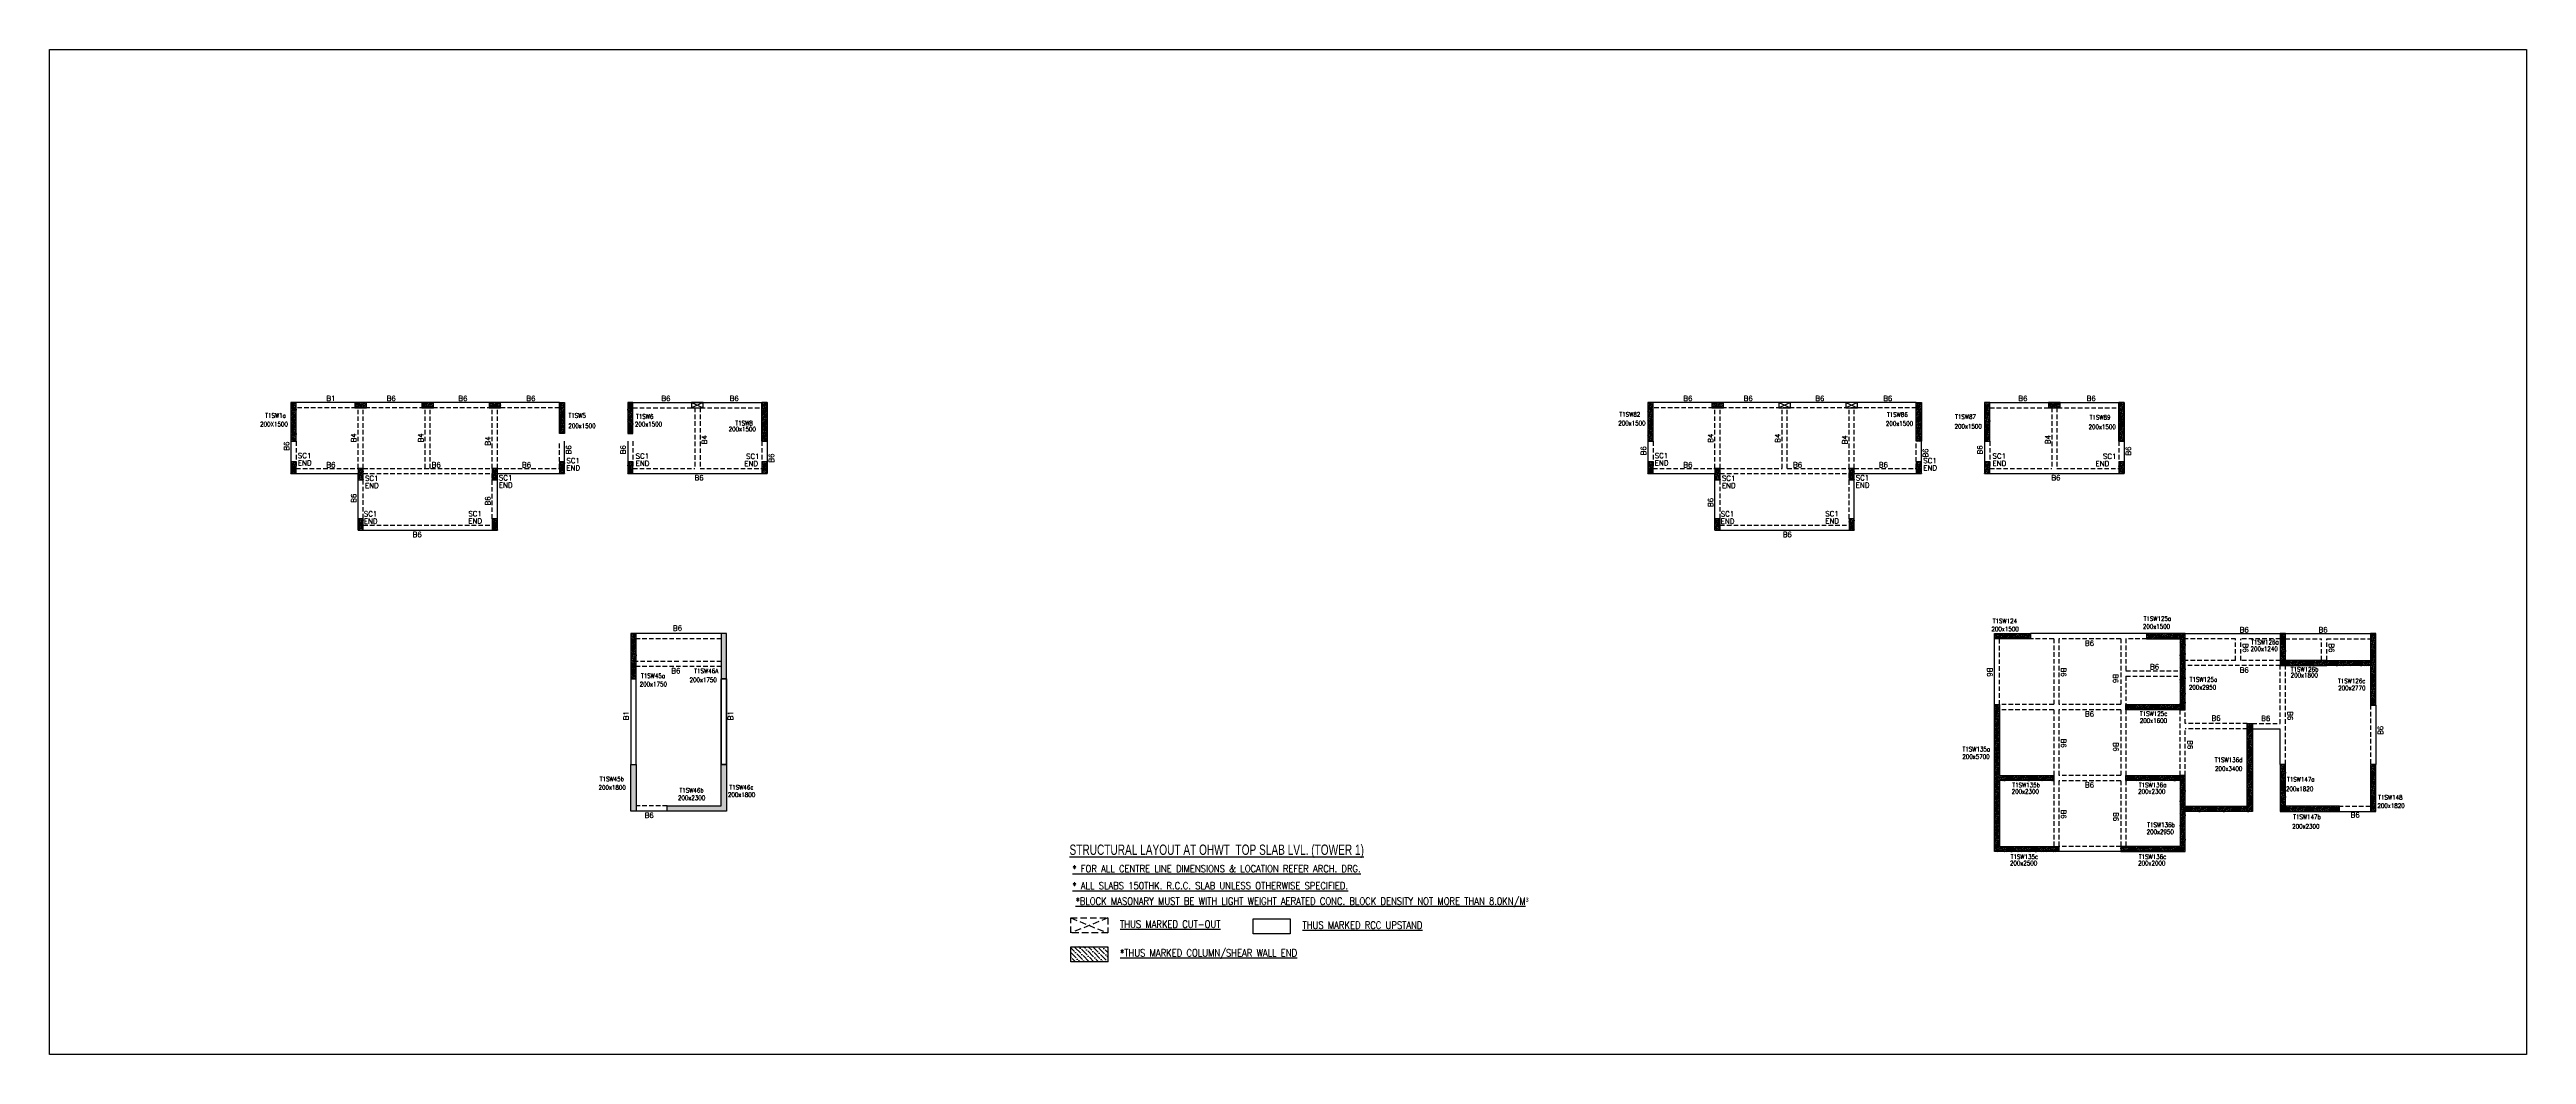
# Model space of a CAD drawing. Header units: millimetres. Extents: x 1078357 to 2594950, y -5122486 to -4636555.
# Drawn here: x 2498978 to 2594950, y -4675934 to -4636994 of the extents above; entities that cross this region are included whole.
import ezdxf

# ---------------------------------------------------------------- set-up
doc = ezdxf.new("R2010")
doc.units = ezdxf.units.MM
doc.header["$PDMODE"] = 35
for name, pattern in [('CENTER', [2, 1.25, -0.25, 0.25, -0.25]), ('CONTINOUS', [0]), ('HIDDEN', [0.375, 0.25, -0.125])]:
    doc.linetypes.add(name, pattern=pattern)
doc.layers.get('0').update_dxf_attribs({"lineweight": 0})
for name, color, linetype, lineweight in [('Boundary', 40, 'Continuous', 30), ('COL. NO.', 30, 'Continuous', 25), ('COL. SIZE', 7, 'Continuous', 25), ('Origin', 40, 'Continuous', 30)]:
    doc.layers.add(name, color=color, linetype=linetype, lineweight=lineweight)
for name, color, linetype in [('NON STR. RCC WALL', 6, 'Continuous'), ('S TEXT', 7, 'Continuous'), ('S-BEAM', 3, 'HIDDEN'), ('S-BEAM NO.', 6, 'Continuous'), ('S-COLUM_STOP', 12, 'Continuous'), ('S-COLUMN', 1, 'Continuous'), ('S-CUTOUT', 8, 'HIDDEN'), ('S-LEGEND', 7, 'Continuous'), ('S.STUB COL', 6, 'Continuous')]:
    doc.layers.add(name, color=color, linetype=linetype)
doc.styles.add('ROMANS', font='romans.shx', dxfattribs={"width": 0.85})
doc.styles.add('SANSSERIF', font='sas_____.pfb')
pattern_1 = [(45, (3444725.58, -9359796.776), (25.25697034, 92.60889125), [119.0625, -23.8125, 0, -23.8125])]
pattern_2 = [(45, (3444725.58, -9359796.776), (25.25697034, 92.60889125), [119.0625, -23.8125, 0, -23.8125])]
pattern_3 = [(45, (3463934.174, -9366698.59), (25.25697034, 92.60889125), [119.0625, -23.8125, 0, -23.8125])]

msp = doc.modelspace()

# ---------------------------------------------------------------- hatches: boundary and pattern name
at = {"linetype": 'CONTINOUS', "ltscale": 700}
h = msp.add_hatch(dxfattribs=at)
h.set_pattern_fill('ANSI36', color=8, scale=15)
h.set_pattern_definition(pattern_2)
h.paths.add_polyline_path([(2510806.8, -4650673.8), (2510806.8, -4650873.8), (2511256.8, -4650873.8), (2511256.8, -4650673.8)])
h = msp.add_hatch(dxfattribs=at)
h.set_pattern_fill('ANSI36', color=8, scale=15)
h.set_pattern_definition(pattern_2)
h.paths.add_polyline_path([(2513406.8, -4650673.7), (2513406.8, -4650873.7), (2513856.8, -4650873.7), (2513856.8, -4650673.7)])
h = msp.add_hatch(dxfattribs=at)
h.set_pattern_fill('ANSI36', color=8, scale=15)
h.set_pattern_definition(pattern_2)
h.paths.add_polyline_path([(2516006.8, -4650673.8), (2516006.8, -4650873.8), (2516456.8, -4650873.8), (2516456.8, -4650673.8)])
h = msp.add_hatch(dxfattribs=at)
h.set_pattern_fill('ANSI36', color=8, scale=15)
h.set_pattern_definition(pattern_2)
h.paths.add_polyline_path([(2563381.8, -4650673.8), (2563381.8, -4650873.8), (2563831.8, -4650873.8), (2563831.8, -4650673.8)])
h = msp.add_hatch(dxfattribs=at)
h.set_pattern_fill('ANSI36', color=8, scale=15)
h.set_pattern_definition(pattern_2)
h.paths.add_polyline_path([(2576431.8, -4650673.8), (2576431.8, -4650873.8), (2576881.8, -4650873.8), (2576881.8, -4650673.8)])
h = msp.add_hatch(dxfattribs=at)
h.set_pattern_fill('ANSI36', color=8, scale=15)
h.set_pattern_definition(pattern_2)
h.paths.add_polyline_path([(2508331.8, -4653423.8), (2508531.8, -4653423.8), (2508531.8, -4652973.8), (2508331.8, -4652973.8)])
h = msp.add_hatch(dxfattribs=at)
h.set_pattern_fill('ANSI36', color=8, scale=15)
h.set_pattern_definition(pattern_2)
h.paths.add_polyline_path([(2510931.8, -4653673.8), (2511131.8, -4653673.8), (2511131.8, -4653223.8), (2510931.8, -4653223.8)])
h = msp.add_hatch(dxfattribs=at)
h.set_pattern_fill('ANSI36', color=8, scale=15)
h.set_pattern_definition(pattern_2)
h.paths.add_polyline_path([(2516131.8, -4653673.8), (2516331.8, -4653673.8), (2516331.8, -4653223.8), (2516131.8, -4653223.8)])
h = msp.add_hatch(dxfattribs=at)
h.set_pattern_fill('ANSI36', color=8, scale=15)
h.set_pattern_definition(pattern_2)
h.paths.add_polyline_path([(2518731.8, -4653423.8), (2518931.8, -4653423.8), (2518931.8, -4652973.8), (2518731.8, -4652973.8)])
h = msp.add_hatch(dxfattribs=at)
h.set_pattern_fill('ANSI36', color=8, scale=15)
h.set_pattern_definition(pattern_2)
h.paths.add_polyline_path([(2521381.8, -4653423.8), (2521581.8, -4653423.8), (2521581.8, -4652973.8), (2521381.8, -4652973.8)])
h = msp.add_hatch(dxfattribs=at)
h.set_pattern_fill('ANSI36', color=8, scale=15)
h.set_pattern_definition(pattern_2)
h.paths.add_polyline_path([(2526581.8, -4653423.8), (2526781.8, -4653423.8), (2526781.8, -4652973.8), (2526581.8, -4652973.8)])
h = msp.add_hatch(dxfattribs=at)
h.set_pattern_fill('ANSI36', color=8, scale=15)
h.set_pattern_definition(pattern_2)
h.paths.add_polyline_path([(2560906.8, -4653423.8), (2561106.8, -4653423.8), (2561106.8, -4652973.8), (2560906.8, -4652973.8)])
h = msp.add_hatch(dxfattribs=at)
h.set_pattern_fill('ANSI36', color=8, scale=15)
h.set_pattern_definition(pattern_2)
h.paths.add_polyline_path([(2563506.8, -4653673.8), (2563706.8, -4653673.8), (2563706.8, -4653223.8), (2563506.8, -4653223.8)])
h = msp.add_hatch(dxfattribs=at)
h.set_pattern_fill('ANSI36', color=8, scale=15)
h.set_pattern_definition(pattern_2)
h.paths.add_polyline_path([(2568706.8, -4653673.8), (2568906.8, -4653673.8), (2568906.8, -4653223.8), (2568706.8, -4653223.8)])
h = msp.add_hatch(dxfattribs=at)
h.set_pattern_fill('ANSI36', color=8, scale=15)
h.set_pattern_definition(pattern_2)
h.paths.add_polyline_path([(2571306.8, -4653423.8), (2571506.8, -4653423.8), (2571506.8, -4652973.8), (2571306.8, -4652973.8)])
h = msp.add_hatch(dxfattribs=at)
h.set_pattern_fill('ANSI36', color=8, scale=15)
h.set_pattern_definition(pattern_2)
h.paths.add_polyline_path([(2573956.8, -4653415.6), (2574156.8, -4653415.6), (2574156.8, -4652965.6), (2573956.8, -4652965.6)])
h = msp.add_hatch(dxfattribs=at)
h.set_pattern_fill('ANSI36', color=8, scale=15)
h.set_pattern_definition(pattern_2)
h.paths.add_polyline_path([(2579156.8, -4653415.6), (2579356.8, -4653415.6), (2579356.8, -4652965.6), (2579156.8, -4652965.6)])
h = msp.add_hatch(dxfattribs=at)
h.set_pattern_fill('ANSI36', color=8, scale=15)
h.set_pattern_definition(pattern_2)
h.paths.add_polyline_path([(2510931.8, -4655623.7), (2511131.8, -4655623.7), (2511131.8, -4655173.7), (2510931.8, -4655173.7)])
h = msp.add_hatch(dxfattribs=at)
h.set_pattern_fill('ANSI36', color=8, scale=15)
h.set_pattern_definition(pattern_2)
h.paths.add_polyline_path([(2516131.8, -4655623.7), (2516331.8, -4655623.7), (2516331.8, -4655173.7), (2516131.8, -4655173.7)])
h = msp.add_hatch(dxfattribs=at)
h.set_pattern_fill('ANSI36', color=8, scale=15)
h.set_pattern_definition(pattern_2)
h.paths.add_polyline_path([(2563506.8, -4655623.8), (2563706.8, -4655623.8), (2563706.8, -4655173.8), (2563506.8, -4655173.8)])
h = msp.add_hatch(dxfattribs=at)
h.set_pattern_fill('ANSI36', color=8, scale=15)
h.set_pattern_definition(pattern_2)
h.paths.add_polyline_path([(2568706.8, -4655623.8), (2568906.8, -4655623.8), (2568906.8, -4655173.8), (2568706.8, -4655173.8)])
at = {"layer": 'S-COLUM_STOP', "lineweight": 25}
h = msp.add_hatch(dxfattribs=at)
h.set_pattern_fill('ANSI36', color=256, scale=15)
h.set_pattern_definition([(45, (3463934.174, -9366698.59), (25.25697034, 92.60889125), [119.0625, -23.8125, 0, -23.8125])])
h.paths.add_polyline_path([(2508531.8, -4650673.8), (2508331.8, -4650673.8), (2508331.8, -4652173.8), (2508531.8, -4652173.8)])
h = msp.add_hatch(dxfattribs=at)
h.set_pattern_fill('ANSI36', color=256, scale=15)
h.set_pattern_definition(pattern_3)
h.paths.add_polyline_path([(2518731.8, -4651873.8), (2518931.8, -4651873.8), (2518931.8, -4650673.8), (2518731.8, -4650673.8)])
h = msp.add_hatch(dxfattribs=at)
h.set_pattern_fill('ANSI36', color=256, scale=15)
h.set_pattern_definition(pattern_3)
h.paths.add_polyline_path([(2521381.8, -4651873.8), (2521381.8, -4650673.8), (2521581.8, -4650673.8), (2521581.8, -4651873.8)])
h = msp.add_hatch(dxfattribs=at)
h.set_pattern_fill('ANSI36', color=256, scale=15)
h.set_pattern_definition(pattern_3)
h.paths.add_polyline_path([(2526581.8, -4650673.8), (2526781.8, -4650673.8), (2526781.8, -4652173.8), (2526581.8, -4652173.8)])
h = msp.add_hatch(dxfattribs=at)
h.set_pattern_fill('ANSI36', color=256, scale=15)
h.set_pattern_definition(pattern_3)
h.paths.add_polyline_path([(2561106.8, -4650673.8), (2560906.8, -4650673.8), (2560906.8, -4652173.8), (2561106.8, -4652173.8)])
h = msp.add_hatch(dxfattribs=at)
h.set_pattern_fill('ANSI36', color=256, scale=15)
h.set_pattern_definition(pattern_3)
h.paths.add_polyline_path([(2571306.8, -4650673.8), (2571506.8, -4650673.8), (2571506.8, -4652173.8), (2571306.8, -4652173.8)])
h = msp.add_hatch(dxfattribs=at)
h.set_pattern_fill('ANSI36', color=256, scale=15)
h.set_pattern_definition(pattern_3)
h.paths.add_polyline_path([(2574156.8, -4650673.8), (2573956.8, -4650673.8), (2573956.8, -4652173.8), (2574156.8, -4652173.8)])
h = msp.add_hatch(dxfattribs=at)
h.set_pattern_fill('ANSI36', color=256, scale=15)
h.set_pattern_definition(pattern_3)
h.paths.add_polyline_path([(2579356.8, -4650673.9), (2579156.8, -4650673.9), (2579156.8, -4652173.8), (2579356.8, -4652173.8)])
h = msp.add_hatch(dxfattribs=at)
h.set_pattern_fill('ANSI36', color=256, scale=15)
h.set_pattern_definition(pattern_3)
edge = h.paths.add_edge_path()
edge.add_line((2521706.8, -4664703.8), (2521706.7, -4666503.8))
edge.add_line((2521706.7, -4666503.8), (2521506.7, -4666503.8))
edge.add_line((2521506.7, -4666503.8), (2521506.8, -4664703.8))
edge.add_line((2521506.8, -4664703.8), (2521706.8, -4664703.8))
edge.add_line((2525206.8, -4664703.8), (2525206.7, -4666503.9))
edge.add_line((2525206.7, -4666503.9), (2522906.7, -4666503.8))
edge.add_line((2522906.7, -4666503.8), (2522906.7, -4666303.8))
edge.add_line((2522906.7, -4666303.8), (2525006.7, -4666303.9))
edge.add_line((2525006.7, -4666303.9), (2525006.8, -4664703.8))
edge.add_line((2525006.8, -4664703.8), (2525206.8, -4664703.8))
edge.add_line((2525006.8, -4659623.9), (2525006.8, -4661373.8))
edge.add_line((2525006.8, -4661373.8), (2525206.8, -4661373.8))
edge.add_line((2525206.8, -4661373.8), (2525206.8, -4659623.9))
edge.add_line((2525206.8, -4659623.9), (2525006.8, -4659623.9))
h = msp.add_hatch(dxfattribs=at)
h.set_pattern_fill('ANSI36', color=256, scale=15)
h.set_pattern_definition(pattern_3)
h.paths.add_polyline_path([(2521706.8, -4661373.8), (2521706.8, -4659623.8), (2521506.8, -4659623.8), (2521506.8, -4661373.8)])
at = {"layer": 'S-COLUM_STOP', "linetype": 'CENTER', "ltscale": 700}
h = msp.add_hatch(dxfattribs=at)
h.set_pattern_fill('ANSI36', color=256, scale=15)
h.set_pattern_definition(pattern_2)
h.paths.add_polyline_path([(2575731.8, -4659623.9), (2575731.8, -4659823.9), (2574331.8, -4659823.9), (2574331.8, -4659623.9)])
h = msp.add_hatch(dxfattribs=at)
h.set_pattern_fill('ANSI36', color=256, scale=15)
h.set_pattern_definition(pattern_1)
h.paths.add_polyline_path([(2580231.8, -4659823.9), (2581531.8, -4659823.9), (2581531.8, -4662573.9), (2581731.8, -4662573.9), (2581731.8, -4659623.9), (2580231.8, -4659623.9)])
h = msp.add_hatch(dxfattribs=at)
h.set_pattern_fill('ANSI36', color=256, scale=15)
h.set_pattern_definition(pattern_2)
h.paths.add_polyline_path([(2585611.7, -4659623.9), (2585411.7, -4659623.9), (2585411.7, -4660663.9), (2585611.7, -4660663.9)])
h = msp.add_hatch(dxfattribs=at)
h.set_pattern_fill('ANSI36', color=256, scale=15)
h.set_pattern_definition(pattern_2)
h.paths.add_polyline_path([(2589111.8, -4659623.9), (2588911.8, -4659623.9), (2588911.8, -4662393.9), (2589111.8, -4662393.9)])
h = msp.add_hatch(dxfattribs=at)
h.set_pattern_fill('ANSI36', color=256, scale=15)
h.set_pattern_definition(pattern_1)
h.paths.add_polyline_path([(2585411.7, -4660863.9), (2587211.7, -4660863.9), (2587211.7, -4660663.9), (2585411.7, -4660663.9)])
h = msp.add_hatch(dxfattribs=at)
h.set_pattern_fill('ANSI36', color=256, scale=15)
h.set_pattern_definition(pattern_1)
h.paths.add_polyline_path([(2588911.7, -4660663.9), (2588911.7, -4660863.9), (2587211.7, -4660863.9), (2587211.7, -4660663.9)])
h = msp.add_hatch(dxfattribs=at)
h.set_pattern_fill('ANSI36', color=256, scale=15)
h.set_pattern_definition(pattern_2)
h.paths.add_polyline_path([(2576631.8, -4665123.9), (2576631.8, -4665323.9), (2574531.8, -4665323.9), (2574531.8, -4667873.9), (2576831.8, -4667873.9), (2576831.8, -4668073.9), (2574331.8, -4668073.9), (2574331.8, -4662373.9), (2574531.8, -4662373.9), (2574531.8, -4665123.9)])
h = msp.add_hatch(dxfattribs=at)
h.set_pattern_fill('ANSI36', color=256, scale=15)
h.set_pattern_definition(pattern_1)
h.paths.add_polyline_path([(2580131.8, -4662373.9), (2580131.8, -4662573.9), (2579431.7, -4662573.9), (2579431.7, -4662373.9)])
h = msp.add_hatch(dxfattribs=at)
h.set_pattern_fill('ANSI36', color=256, scale=15)
h.set_pattern_definition(pattern_1)
h.paths.add_polyline_path([(2581531.8, -4662373.9), (2581531.8, -4662573.9), (2580131.8, -4662573.9), (2580131.8, -4662373.9)])
h = msp.add_hatch(dxfattribs=at)
h.set_pattern_fill('ANSI36', color=256, scale=15)
h.set_pattern_definition(pattern_1)
h.paths.add_polyline_path([(2584131.8, -4663113.9), (2584131.8, -4666513.9), (2584331.8, -4666513.9), (2584331.8, -4663113.9)])
h = msp.add_hatch(dxfattribs=at)
h.set_pattern_fill('ANSI36', color=256, scale=15)
h.set_pattern_definition(pattern_1)
h.paths.add_polyline_path([(2579231.8, -4668073.9), (2581731.8, -4668073.9), (2581731.8, -4665123.9), (2581531.7, -4665123.8), (2581531.7, -4665323.8), (2581531.7, -4667873.9), (2579231.8, -4667873.9), (2579231.8, -4668073.9)], is_closed=False)
h = msp.add_hatch(dxfattribs=at)
h.set_pattern_fill('ANSI36', color=256, scale=15)
h.set_pattern_definition(pattern_1)
h.paths.add_polyline_path([(2579431.7, -4665123.8), (2581531.7, -4665123.8), (2581531.7, -4665323.8), (2579431.7, -4665323.8)])
h = msp.add_hatch(dxfattribs=at)
h.set_pattern_fill('ANSI36', color=256, scale=15)
h.set_pattern_definition(pattern_2)
h.paths.add_polyline_path([(2585411.7, -4666513.9), (2587711.7, -4666513.9), (2587711.7, -4666313.9), (2585611.7, -4666313.9), (2585611.8, -4664693.9), (2585411.8, -4664693.9)])
h = msp.add_hatch(dxfattribs=at)
h.set_pattern_fill('ANSI36', color=256, scale=15)
h.set_pattern_definition(pattern_2)
h.paths.add_polyline_path([(2589111.8, -4664693.9), (2588911.8, -4664693.9), (2588911.8, -4666513.9), (2589111.8, -4666513.9)])
h = msp.add_hatch(dxfattribs=at)
h.set_pattern_fill('ANSI36', color=256, scale=15)
h.set_pattern_definition(pattern_1)
h.paths.add_polyline_path([(2584131.8, -4666313.9), (2584131.8, -4666513.9), (2581731.8, -4666513.9), (2581731.8, -4666313.9)])
at = {"layer": 'S.STUB COL'}
h = msp.add_hatch(dxfattribs=at)
h.set_pattern_fill('ANSI36', color=8, scale=40, angle=90)
h.set_pattern_definition([(135, (1393861.73, 83124.6), (-246.9570433, 67.351921), [317.5, -63.5, 0, -63.5])])
h.paths.add_polyline_path([(2538545.8, -4671758.7), (2539981.3, -4671758.7), (2539981.3, -4672340.1), (2538545.8, -4672340.1)])

# ---------------------------------------------------------------- linework, layer by layer
at = {"layer": 'Boundary', "ltscale": 700, "elevation": 0}
msp.add_lwpolyline([(2498978, -4636994.1), (2594949.6, -4636994.1), (2594949.6, -4675933.7), (2498978, -4675933.7)], close=True, dxfattribs=at)
at = {"layer": 'NON STR. RCC WALL', "elevation": 0}
for points in [[(2588911.7, -4660663.9), (2588911.7, -4660863.9), (2587211.7, -4660863.9), (2587211.7, -4660663.9)], [(2521706.5, -4664703.8), (2521706.8, -4661373.8), (2521507.3, -4661373.8), (2521507, -4664703.8)], [(2525206.5, -4664703.8), (2525206.8, -4661373.8), (2525007.3, -4661373.8), (2525007, -4664703.8)], [(2580131.8, -4662373.9), (2580131.8, -4662573.9), (2579431.7, -4662573.9), (2579431.7, -4662373.9)], [(2584131.8, -4666313.9), (2584131.8, -4666513.9), (2581731.8, -4666513.9), (2581731.8, -4666313.9)]]:
    msp.add_lwpolyline(points, close=True, dxfattribs=at)
at = {"layer": 'Origin', "ltscale": 700}
msp.add_point((2581531.7, -4667873.9, 0), dxfattribs=at)
at = {"layer": 'S-BEAM', "linetype": 'CONTINOUS', "ltscale": 700}
for p, q in [((2518731.8, -4650673.7, 0), (2508531.8, -4650673.7, 0)), ((2521581.8, -4650673.8, 0), (2526581.8, -4650673.8, 0)), ((2571306.8, -4650673.8, 0), (2561106.8, -4650673.8, 0)), ((2574156.8, -4650673.8, 0), (2579156.8, -4650673.8, 0)), ((2508331.8, -4652173.8, 0), (2508331.8, -4653423.8, 0)), ((2518931.8, -4653423.8, 0), (2518931.8, -4652173.8, 0)), ((2521381.8, -4652173.8, 0), (2521381.8, -4653423.8, 0)), ((2526781.8, -4652173.8, 0), (2526781.8, -4653423.8, 0)), ((2560906.8, -4652173.8, 0), (2560906.8, -4653423.9, 0)), ((2571506.8, -4653423.9, 0), (2571506.8, -4652173.8, 0)), ((2573956.8, -4652173.8, 0), (2573956.8, -4653423.8, 0)), ((2579356.8, -4652173.8, 0), (2579356.8, -4653423.8, 0)), ((2508331.8, -4653423.8, 0), (2510931.8, -4653423.8, 0)), ((2510931.8, -4655623.7, 0), (2510931.8, -4653423.8, 0)), ((2516331.8, -4655623.7, 0), (2516331.8, -4653423.8, 0)), ((2516331.8, -4653423.8, 0), (2518931.8, -4653423.8, 0)), ((2521381.8, -4653423.8, 0), (2526781.8, -4653423.8, 0)), ((2560906.8, -4653423.9, 0), (2563506.8, -4653423.9, 0)), ((2563506.8, -4655623.8, 0), (2563506.8, -4653423.9, 0)), ((2568906.8, -4655623.8, 0), (2568906.8, -4653423.9, 0)), ((2568906.8, -4653423.9, 0), (2571506.8, -4653423.9, 0)), ((2573956.8, -4653423.8, 0), (2579356.8, -4653423.8, 0)), ((2510931.8, -4655623.7, 0), (2516331.8, -4655623.7, 0)), ((2563506.8, -4655623.8, 0), (2568906.8, -4655623.8, 0)), ((2574331.8, -4662374.6, 0), (2574331.8, -4659824.6, 0)), ((2580231.8, -4659624.6, 0), (2575731.8, -4659624.6, 0)), ((2581731.8, -4659624.6, 0), (2588911.8, -4659624.6, 0)), ((2584331.8, -4663314.6, 0), (2585411.8, -4663314.6, 0)), ((2585411.8, -4664694.6, 0), (2585411.8, -4663314.6, 0)), ((2522906.8, -4666503.8, 0), (2521706.8, -4666503.8, 0)), ((2587671.8, -4666514.6, 0), (2588911.8, -4666514.6, 0)), ((2579231.8, -4668074.6, 0), (2576831.8, -4668074.6, 0))]:
    msp.add_line(p, q, dxfattribs=at)
at = {"layer": 'S-BEAM', "linetype": 'HIDDEN', "ltscale": 700}
for p, q in [((2518731.8, -4650873.7, 0), (2508531.8, -4650873.7, 0)), ((2510931.8, -4653223.8, 0), (2510931.8, -4650873.8, 0)), ((2511131.8, -4653223.8, 0), (2511131.8, -4650873.8, 0)), ((2513531.8, -4653223.8, 0), (2513531.8, -4650873.7, 0)), ((2513731.8, -4653223.8, 0), (2513731.8, -4650873.7, 0)), ((2516131.8, -4653223.8, 0), (2516131.8, -4650873.8, 0)), ((2516331.8, -4653223.8, 0), (2516331.8, -4650873.8, 0)), ((2521581.8, -4650873.8, 0), (2526581.8, -4650873.8, 0)), ((2523981.8, -4650873.8, 0), (2523981.8, -4653223.8, 0)), ((2524181.8, -4650873.8, 0), (2524181.8, -4653223.8, 0)), ((2571306.8, -4650873.8, 0), (2561106.8, -4650873.8, 0)), ((2563506.8, -4653223.9, 0), (2563506.8, -4650873.8, 0)), ((2563706.8, -4653223.9, 0), (2563706.8, -4650873.8, 0)), ((2566106.8, -4653223.9, 0), (2566106.8, -4650873.8, 0)), ((2566306.8, -4653223.9, 0), (2566306.8, -4650873.8, 0)), ((2568706.8, -4653223.9, 0), (2568706.8, -4650873.8, 0)), ((2568906.8, -4653223.9, 0), (2568906.8, -4650873.8, 0)), ((2574156.8, -4650873.8, 0), (2579156.8, -4650873.8, 0)), ((2576556.8, -4650873.8, 0), (2576556.8, -4653223.8, 0)), ((2576756.8, -4650873.8, 0), (2576756.8, -4653223.8, 0)), ((2508531.8, -4652173.8, 0), (2508531.8, -4653223.8, 0)), ((2518731.8, -4653223.8, 0), (2518731.8, -4652173.8, 0)), ((2521581.8, -4652173.8, 0), (2521581.8, -4653223.8, 0)), ((2526581.8, -4652173.8, 0), (2526581.8, -4653223.8, 0)), ((2561106.8, -4652173.8, 0), (2561106.8, -4653223.9, 0)), ((2571306.8, -4653223.9, 0), (2571306.8, -4652173.8, 0)), ((2574156.8, -4652173.8, 0), (2574156.8, -4653223.8, 0)), ((2579156.8, -4652173.8, 0), (2579156.8, -4653223.8, 0)), ((2508531.8, -4653223.8, 0), (2510931.8, -4653223.8, 0)), ((2511131.8, -4653223.8, 0), (2516131.8, -4653223.8, 0)), ((2511131.8, -4655423.7, 0), (2511131.8, -4653423.8, 0)), ((2511131.8, -4653423.8, 0), (2516131.8, -4653423.8, 0)), ((2516131.8, -4655173.7, 0), (2516131.8, -4653423.8, 0)), ((2516331.8, -4653223.8, 0), (2518731.8, -4653223.8, 0)), ((2521581.8, -4653223.8, 0), (2523981.8, -4653223.8, 0)), ((2524181.8, -4653223.8, 0), (2526581.8, -4653223.8, 0)), ((2561106.8, -4653223.9, 0), (2563506.8, -4653223.9, 0)), ((2563706.8, -4653223.9, 0), (2566106.8, -4653223.9, 0)), ((2563706.8, -4655423.8, 0), (2563706.8, -4653423.9, 0)), ((2563706.8, -4653423.9, 0), (2568706.8, -4653423.9, 0)), ((2566306.8, -4653223.9, 0), (2568706.8, -4653223.9, 0)), ((2568706.8, -4655173.7, 0), (2568706.8, -4653423.9, 0)), ((2568906.8, -4653223.9, 0), (2571306.8, -4653223.9, 0)), ((2574156.8, -4653223.8, 0), (2576556.8, -4653223.8, 0)), ((2576756.8, -4653223.8, 0), (2579156.8, -4653223.8, 0)), ((2511131.8, -4655423.7, 0), (2516131.8, -4655423.7, 0)), ((2563706.8, -4655423.8, 0), (2568706.8, -4655423.8, 0)), ((2525006.8, -4659823.8, 0), (2521706.8, -4659823.8, 0)), ((2574531.8, -4662374.6, 0), (2574531.8, -4659824.6, 0)), ((2576631.8, -4659824.6, 0), (2575731.8, -4659824.6, 0)), ((2576631.8, -4659824.6, 0), (2576631.8, -4662374.6, 0)), ((2576831.8, -4659824.6, 0), (2576831.8, -4662374.6, 0)), ((2579231.8, -4659824.6, 0), (2576831.8, -4659824.6, 0)), ((2579231.8, -4659824.6, 0), (2579231.8, -4662374.6, 0)), ((2579431.8, -4659824.6, 0), (2579431.8, -4661074.6, 0)), ((2580231.8, -4659824.6, 0), (2579431.8, -4659824.6, 0)), ((2583681.8, -4659824.6, 0), (2581731.8, -4659824.6, 0)), ((2583681.8, -4660664.7, 0), (2583681.8, -4659824.6, 0)), ((2585411.8, -4659824.6, 0), (2583881.8, -4659824.6, 0)), ((2583881.8, -4660664.7, 0), (2583881.8, -4659824.6, 0)), ((2585611.8, -4659824.6, 0), (2587011.8, -4659824.6, 0)), ((2587011.8, -4660664.7, 0), (2587011.8, -4659824.6, 0)), ((2587211.8, -4660664.7, 0), (2587211.8, -4659824.6, 0)), ((2587211.8, -4659824.6, 0), (2588911.8, -4659824.6, 0)), ((2523356.8, -4660703.9, 0), (2521706.8, -4660703.9, 0)), ((2525006.8, -4660903.9, 0), (2521706.8, -4660903.9, 0)), ((2525006.8, -4660703.9, 0), (2523506.8, -4660703.9, 0)), ((2579431.8, -4661074.6, 0), (2581531.8, -4661074.6, 0)), ((2579431.8, -4661274.6, 0), (2579431.8, -4662374.6, 0)), ((2579431.8, -4661274.6, 0), (2581531.8, -4661274.6, 0)), ((2583681.8, -4660664.7, 0), (2581731.8, -4660664.7, 0)), ((2585411.8, -4660864.7, 0), (2581731.8, -4660864.7, 0)), ((2585411.8, -4660664.7, 0), (2583881.8, -4660664.7, 0)), ((2585411.8, -4663114.6, 0), (2585411.8, -4660864.7, 0)), ((2585611.8, -4664694.6, 0), (2585611.8, -4660864.7, 0)), ((2576631.8, -4662374.6, 0), (2574531.8, -4662374.6, 0)), ((2576631.8, -4662574.6, 0), (2574531.8, -4662574.6, 0)), ((2576631.8, -4662574.6, 0), (2576631.8, -4665124.6, 0)), ((2579231.8, -4662374.6, 0), (2576831.8, -4662374.6, 0)), ((2576831.8, -4662574.6, 0), (2576831.8, -4665124.6, 0)), ((2579231.8, -4662574.6, 0), (2576831.8, -4662574.6, 0)), ((2579231.8, -4662574.6, 0), (2579231.8, -4665124.6, 0)), ((2579431.8, -4662574.6, 0), (2579431.8, -4665124.6, 0)), ((2581531.8, -4665124.6, 0), (2581531.8, -4662574.6, 0)), ((2581731.8, -4663114.6, 0), (2581731.8, -4662574.6, 0)), ((2584131.8, -4663114.6, 0), (2581731.8, -4663114.6, 0)), ((2584331.8, -4663114.6, 0), (2585411.8, -4663114.6, 0)), ((2588911.8, -4662394.6, 0), (2588911.8, -4664694.6, 0)), ((2584131.8, -4663314.6, 0), (2581731.8, -4663314.6, 0)), ((2581731.8, -4665124.6, 0), (2581731.8, -4663314.6, 0)), ((2579231.8, -4665124.6, 0), (2576831.8, -4665124.6, 0)), ((2576631.8, -4665324.6, 0), (2576631.8, -4667874.6, 0)), ((2576831.8, -4665324.6, 0), (2576831.8, -4667914.6, 0)), ((2579231.8, -4665324.6, 0), (2576831.8, -4665324.6, 0)), ((2579231.8, -4665324.6, 0), (2579231.8, -4667914.6, 0)), ((2579431.8, -4665324.6, 0), (2579431.8, -4667874.6, 0)), ((2522906.8, -4666303.8, 0), (2521706.8, -4666303.8, 0)), ((2587671.8, -4666314.6, 0), (2588911.8, -4666314.6, 0)), ((2579231.8, -4667874.6, 0), (2576831.8, -4667874.6, 0))]:
    msp.add_line(p, q, dxfattribs=at)
at = {"layer": 'S-BEAM', "linetype": 'Continuous', "ltscale": 700}
for p, q in [((2525006.8, -4659623.8, 0), (2521706.8, -4659623.8, 0)), ((2589111.8, -4662394.6, 0), (2589111.8, -4664694.6, 0))]:
    msp.add_line(p, q, dxfattribs=at)
at = {"layer": 'S-BEAM', "linetype": 'Continuous', "ltscale": 700, "elevation": 0}
for points in [[(2521706.8, -4661373.8), (2521506.8, -4661373.8), (2521506.8, -4664703.8), (2521706.8, -4664703.8)], [(2525006.8, -4661373.8), (2525206.8, -4661373.8), (2525206.8, -4664703.8), (2525006.8, -4664703.8)]]:
    msp.add_lwpolyline(points, close=True, dxfattribs=at)
at = {"layer": 'S-COLUM_STOP', "lineweight": 25, "extrusion": (1.00316e-06, 1.91639e-11, 1)}
for points, elevation in [([(2508531.8, -4650673.8), (2508331.8, -4650673.8), (2508331.8, -4652173.8), (2508531.8, -4652173.8)], 2.5), ([(2521581.8, -4650673.8), (2521381.8, -4650673.8), (2521381.8, -4651873.8), (2521581.8, -4651873.8)], 2.5), ([(2526781.8, -4650673.8), (2526581.8, -4650673.8), (2526581.8, -4652173.8), (2526781.8, -4652173.8)], 2.5), ([(2561106.8, -4650673.8), (2560906.8, -4650673.8), (2560906.8, -4652173.8), (2561106.8, -4652173.8)], 2.6), ([(2574156.8, -4650673.8), (2573956.8, -4650673.8), (2573956.8, -4652173.8), (2574156.8, -4652173.8)], 2.6), ([(2579356.8, -4650673.9), (2579156.8, -4650673.9), (2579156.8, -4652173.8), (2579356.8, -4652173.8)], 2.6)]:
    msp.add_lwpolyline(points, close=True, dxfattribs=dict(at, elevation=elevation))
at = {"layer": 'S-COLUM_STOP', "lineweight": 25, "extrusion": (-1.00316e-06, 2.11765e-11, 1)}
for points, elevation in [([(2518731.8, -4650673.8), (2518931.8, -4650673.8), (2518931.8, -4651873.8), (2518731.8, -4651873.8)], -2.5), ([(2526581.8, -4650673.8), (2526781.8, -4650673.8), (2526781.8, -4652173.8), (2526581.8, -4652173.8)], -2.5), ([(2571306.8, -4650673.8), (2571506.8, -4650673.8), (2571506.8, -4652173.8), (2571306.8, -4652173.8)], -2.6), ([(2579156.8, -4650673.9), (2579356.8, -4650673.9), (2579356.8, -4652173.8), (2579156.8, -4652173.8)], -2.6)]:
    msp.add_lwpolyline(points, close=True, dxfattribs=dict(at, elevation=elevation))
at = {"layer": 'S-COLUM_STOP', "lineweight": 25, "elevation": 0}
for points in [[(2521706.8, -4661373.8), (2521706.8, -4659623.8), (2521506.8, -4659623.8), (2521506.8, -4661373.8)], [(2575731.8, -4659623.9), (2575731.8, -4659823.9), (2574331.8, -4659823.9), (2574331.8, -4659623.9)], [(2585611.7, -4659623.9), (2585411.7, -4659623.9), (2585411.7, -4660663.9), (2585611.7, -4660663.9)], [(2589111.8, -4659623.9), (2588911.8, -4659623.9), (2588911.7, -4662393.9), (2589111.7, -4662393.9)], [(2585411.7, -4660863.9), (2587211.7, -4660863.9), (2587211.7, -4660663.9), (2585411.7, -4660663.9)], [(2576631.8, -4665123.9), (2576631.8, -4665323.9), (2574531.8, -4665323.9), (2574531.8, -4667873.9), (2576831.8, -4667873.9), (2576831.8, -4668073.9), (2574331.8, -4668073.9), (2574331.8, -4662373.9), (2574531.8, -4662373.9), (2574531.8, -4665123.9)], [(2581531.8, -4662373.9), (2581531.8, -4662573.9), (2580131.8, -4662573.9), (2580131.8, -4662373.9)], [(2584131.8, -4663113.9), (2584331.8, -4663113.9), (2584331.8, -4666513.9), (2584131.8, -4666513.9)], [(2579431.7, -4665123.8), (2581531.7, -4665123.8), (2581531.7, -4665323.8), (2579431.7, -4665323.8)], [(2585411.7, -4666513.9), (2587711.7, -4666513.9), (2587711.7, -4666313.9), (2585611.7, -4666313.9), (2585611.8, -4664693.9), (2585411.8, -4664693.9)], [(2589111.8, -4664693.9), (2588911.8, -4664693.9), (2588911.8, -4666513.9), (2589111.8, -4666513.9)]]:
    msp.add_lwpolyline(points, close=True, dxfattribs=at)
for points in [[(2525006.8, -4659623.9), (2525006.8, -4661373.8), (2525206.8, -4661373.8), (2525206.8, -4659623.9), (2525006.8, -4659623.9)], [(2580231.8, -4659823.9), (2581531.8, -4659823.9), (2581531.8, -4662573.9), (2581731.8, -4662573.9), (2581731.8, -4659623.9), (2580231.8, -4659623.9), (2580231.8, -4659823.9)], [(2521706.8, -4664703.8), (2521706.7, -4666503.8), (2521506.7, -4666503.8), (2521506.8, -4664703.8), (2521706.8, -4664703.8)], [(2525206.8, -4664703.8), (2525206.7, -4666503.9), (2522906.7, -4666503.8), (2522906.7, -4666303.8), (2525006.7, -4666303.9), (2525006.8, -4664703.8), (2525206.8, -4664703.8)], [(2579231.8, -4668073.9), (2581731.8, -4668073.9), (2581731.8, -4665123.9), (2581531.7, -4665123.8), (2581531.7, -4667873.9), (2579231.8, -4667873.9), (2579231.8, -4668073.9)]]:
    msp.add_lwpolyline(points, dxfattribs=at)
at = {"layer": 'S-COLUMN', "color": 1, "lineweight": 25}
msp.add_line((2521506.8, -4661373.8, 0), (2521706.8, -4661373.8, 0), dxfattribs=at)
at = {"layer": 'S-CUTOUT', "ltscale": 1000}
for p, q in [((2538545.8, -4670645.3, 0.2), (2539981.3, -4671226.6, 0.2)), ((2539981.3, -4670645.3, 0.2), (2538545.8, -4671226.6, 0.2))]:
    msp.add_line(p, q, dxfattribs=at)
at = {"layer": 'S-CUTOUT', "ltscale": 1000, "elevation": 0.2}
msp.add_lwpolyline([(2538545.8, -4670645.3), (2539981.3, -4670645.3), (2539981.3, -4671226.6), (2538545.8, -4671226.6)], close=True, dxfattribs=at)
at = {"layer": 'S-LEGEND', "color": 1, "linetype": 'Continuous'}
for points, elevation in [([(2545616.7, -4670682), (2547052.2, -4670682), (2547052.2, -4671263.4), (2545616.7, -4671263.4)], 0), ([(2538545.8, -4671758.7), (2539981.3, -4671758.7), (2539981.3, -4672340.1), (2538545.8, -4672340.1)], 0.2)]:
    msp.add_lwpolyline(points, close=True, dxfattribs=dict(at, elevation=elevation))
at = {"layer": 'S.STUB COL', "linetype": 'CENTER', "ltscale": 700}
for p, q in [((2510806.8, -4650673.8, 0), (2511256.8, -4650873.8, 0)), ((2511256.8, -4650673.8, 0), (2510806.8, -4650873.8, 0)), ((2513406.8, -4650673.7, 0), (2513856.8, -4650873.7, 0)), ((2513856.8, -4650673.7, 0), (2513406.8, -4650873.7, 0)), ((2516006.8, -4650673.8, 0), (2516456.8, -4650873.8, 0)), ((2516456.8, -4650673.8, 0), (2516006.8, -4650873.8, 0)), ((2523856.8, -4650673.8, 0), (2524306.8, -4650873.8, 0)), ((2524306.8, -4650673.8, 0), (2523856.8, -4650873.8, 0)), ((2563381.8, -4650673.8, 0), (2563831.8, -4650873.8, 0)), ((2563831.8, -4650673.8, 0), (2563381.8, -4650873.8, 0)), ((2565981.8, -4650673.8, 0), (2566431.8, -4650873.8, 0)), ((2566431.8, -4650673.8, 0), (2565981.8, -4650873.8, 0)), ((2565981.8, -4650673.8, 0), (2566431.8, -4650873.8, 0)), ((2566431.8, -4650673.8, 0), (2565981.8, -4650873.8, 0)), ((2568581.8, -4650673.8, 0), (2569031.8, -4650873.8, 0)), ((2569031.8, -4650673.8, 0), (2568581.8, -4650873.8, 0)), ((2568581.8, -4650673.8, 0), (2569031.8, -4650873.8, 0)), ((2569031.8, -4650673.8, 0), (2568581.8, -4650873.8, 0)), ((2576431.8, -4650673.8, 0), (2576881.8, -4650873.8, 0)), ((2576881.8, -4650673.8, 0), (2576431.8, -4650873.8, 0)), ((2508331.8, -4653423.8, 0), (2508531.8, -4652973.8, 0)), ((2508331.8, -4652973.8, 0), (2508531.8, -4653423.8, 0)), ((2510931.8, -4653673.8, 0), (2511131.8, -4653223.8, 0)), ((2510931.8, -4653223.8, 0), (2511131.8, -4653673.8, 0)), ((2516131.8, -4653673.8, 0), (2516331.8, -4653223.8, 0)), ((2516131.8, -4653223.8, 0), (2516331.8, -4653673.8, 0)), ((2518731.8, -4653423.8, 0), (2518931.8, -4652973.8, 0)), ((2518731.8, -4652973.8, 0), (2518931.8, -4653423.8, 0)), ((2521381.8, -4653423.8, 0), (2521581.8, -4652973.8, 0)), ((2521381.8, -4652973.8, 0), (2521581.8, -4653423.8, 0)), ((2526581.8, -4653423.8, 0), (2526781.8, -4652973.8, 0)), ((2526581.8, -4652973.8, 0), (2526781.8, -4653423.8, 0)), ((2560906.8, -4653423.8, 0), (2561106.8, -4652973.8, 0)), ((2560906.8, -4652973.8, 0), (2561106.8, -4653423.8, 0)), ((2563506.8, -4653673.8, 0), (2563706.8, -4653223.8, 0)), ((2563506.8, -4653223.8, 0), (2563706.8, -4653673.8, 0)), ((2568706.8, -4653673.8, 0), (2568906.8, -4653223.8, 0)), ((2568706.8, -4653223.8, 0), (2568906.8, -4653673.8, 0)), ((2571306.8, -4653423.8, 0), (2571506.8, -4652973.8, 0)), ((2571306.8, -4652973.8, 0), (2571506.8, -4653423.8, 0)), ((2573956.8, -4653423.8, 0), (2574156.8, -4652973.8, 0)), ((2573956.8, -4652973.8, 0), (2574156.8, -4653423.8, 0)), ((2579156.8, -4653423.8, 0), (2579356.8, -4652973.8, 0)), ((2579156.8, -4652973.8, 0), (2579356.8, -4653423.8, 0)), ((2510931.8, -4655623.7, 0), (2511131.8, -4655173.7, 0)), ((2510931.8, -4655173.7, 0), (2511131.8, -4655623.7, 0)), ((2516131.8, -4655623.7, 0), (2516331.8, -4655173.7, 0)), ((2516131.8, -4655173.7, 0), (2516331.8, -4655623.7, 0)), ((2563506.8, -4655623.8, 0), (2563706.8, -4655173.8, 0)), ((2563506.8, -4655173.8, 0), (2563706.8, -4655623.8, 0)), ((2568706.8, -4655623.8, 0), (2568906.8, -4655173.8, 0)), ((2568706.8, -4655173.8, 0), (2568906.8, -4655623.8, 0))]:
    msp.add_line(p, q, dxfattribs=at)
at = {"layer": 'S.STUB COL', "ltscale": 700, "elevation": 0}
for points in [[(2510806.8, -4650673.8), (2510806.8, -4650873.8), (2511256.8, -4650873.8), (2511256.8, -4650673.8)], [(2513406.8, -4650673.7), (2513406.8, -4650873.7), (2513856.8, -4650873.7), (2513856.8, -4650673.7)], [(2516006.8, -4650673.8), (2516006.8, -4650873.8), (2516456.8, -4650873.8), (2516456.8, -4650673.8)], [(2523856.8, -4650673.8), (2523856.8, -4650873.8), (2524306.8, -4650873.8), (2524306.8, -4650673.8)], [(2563381.8, -4650673.8), (2563381.8, -4650873.8), (2563831.8, -4650873.8), (2563831.8, -4650673.8)], [(2565981.8, -4650673.8), (2565981.8, -4650873.8), (2566431.8, -4650873.8), (2566431.8, -4650673.8)], [(2565981.8, -4650673.8), (2565981.8, -4650873.8), (2566431.8, -4650873.8), (2566431.8, -4650673.8)], [(2568581.8, -4650673.8), (2568581.8, -4650873.8), (2569031.8, -4650873.8), (2569031.8, -4650673.8)], [(2568581.8, -4650673.8), (2568581.8, -4650873.8), (2569031.8, -4650873.8), (2569031.8, -4650673.8)], [(2576431.8, -4650673.8), (2576431.8, -4650873.8), (2576881.8, -4650873.8), (2576881.8, -4650673.8)], [(2508331.8, -4653423.8), (2508531.8, -4653423.8), (2508531.8, -4652973.8), (2508331.8, -4652973.8)], [(2510931.8, -4653673.8), (2511131.8, -4653673.8), (2511131.8, -4653223.8), (2510931.8, -4653223.8)], [(2516131.8, -4653673.8), (2516331.8, -4653673.8), (2516331.8, -4653223.8), (2516131.8, -4653223.8)], [(2518731.8, -4653423.8), (2518931.8, -4653423.8), (2518931.8, -4652973.8), (2518731.8, -4652973.8)], [(2521381.8, -4653423.8), (2521581.8, -4653423.8), (2521581.8, -4652973.8), (2521381.8, -4652973.8)], [(2526581.8, -4653423.8), (2526781.8, -4653423.8), (2526781.8, -4652973.8), (2526581.8, -4652973.8)], [(2560906.8, -4653423.8), (2561106.8, -4653423.8), (2561106.8, -4652973.8), (2560906.8, -4652973.8)], [(2563506.8, -4653673.8), (2563706.8, -4653673.8), (2563706.8, -4653223.8), (2563506.8, -4653223.8)], [(2568706.8, -4653673.8), (2568906.8, -4653673.8), (2568906.8, -4653223.8), (2568706.8, -4653223.8)], [(2571306.8, -4653423.8), (2571506.8, -4653423.8), (2571506.8, -4652973.8), (2571306.8, -4652973.8)], [(2573956.8, -4653423.8), (2574156.8, -4653423.8), (2574156.8, -4652973.8), (2573956.8, -4652973.8)], [(2579156.8, -4653423.8), (2579356.8, -4653423.8), (2579356.8, -4652973.8), (2579156.8, -4652973.8)], [(2510931.8, -4655623.7), (2511131.8, -4655623.7), (2511131.8, -4655173.7), (2510931.8, -4655173.7)], [(2516131.8, -4655623.7), (2516331.8, -4655623.7), (2516331.8, -4655173.7), (2516131.8, -4655173.7)], [(2563506.8, -4655623.8), (2563706.8, -4655623.8), (2563706.8, -4655173.8), (2563506.8, -4655173.8)], [(2568706.8, -4655623.8), (2568906.8, -4655623.8), (2568906.8, -4655173.8), (2568706.8, -4655173.8)]]:
    msp.add_lwpolyline(points, close=True, dxfattribs=at)

# ---------------------------------------------------------------- texts
at = {"layer": 'COL. NO.', "linetype": 'Continuous', "style": 'ROMANS', "width": 0.85}
for s, p in [('T1SW1a', (2507336.7, -4651264.4, -320.4)), ('T1SW5', (2519086.4, -4651265, -320.4)), ('T1SW6', (2521701.9, -4651299.4, -320.4)), ('T1SW8', (2525550.4, -4651560.3, -320.4)), ('T1SW82', (2559805.5, -4651218.7, -320.4)), ('T1SW86', (2570171.2, -4651227.1, -320.4)), ('T1SW87', (2572810.7, -4651309.7, -320.4)), ('T1SW89', (2578023.9, -4651332.4, -320.4)), ('T1SW124', (2574269.9, -4659223.2, -320.4)), ('T1SW125a', (2580115.7, -4659132.6, -320.4)), ('T1SW126a', (2584282.7, -4660041.9, -320.4)), ('T1SW45a', (2521894.2, -4661347.5, -320.4)), ('T1SW46A', (2523959, -4661159.8, -320.4)), ('T1SW125a', (2581900.2, -4661490.9, -320.4)), ('T1SW126b', (2585817.2, -4661098, -320.4)), ('T1SW126c', (2587646, -4661548.6, -320.4)), ('T1SW125c', (2579970.2, -4662814.6, -320.4)), ('T1SW135a', (2573099.9, -4664192.4, -640.8)), ('T1SW45b', (2520298.9, -4665345.9, 0)), ('T1SW136d', (2582873.8, -4664607, 0)), ('T1SW46b', (2523386.5, -4665786, -320.4)), ('T1SW46c', (2525322.8, -4665668.5, -320.4)), ('T1SW135b', (2575030.4, -4665580.8, -320.4)), ('T1SW136a', (2579930.4, -4665580.7, -320.4)), ('T1SW147a', (2585670.8, -4665360.2, -320.4)), ('T1SW148', (2589205.8, -4666057.5, -320.4)), ('T1SW136b', (2580255.6, -4667125.9, -320.4)), ('T1SW147b', (2585911, -4666816.6, -320.4)), ('T1SW135c', (2574963.8, -4668359.2, -320.4)), ('T1SW136c', (2579930.3, -4668359.2, -320.4))]:
    msp.add_text(s, height=175, dxfattribs=at).set_placement(p)
at = {"layer": 'COL. SIZE', "linetype": 'Continuous', "style": 'ROMANS', "width": 0.85}
for s, p in [('200X1500', (2507137.6, -4651597.8, -320.4)), ('200x1500', (2519080.6, -4651665, -320.4)), ('200x1500', (2521656.8, -4651600.6, -320.4)), ('200x1500', (2525291.1, -4651788.2, -320.4)), ('200x1500', (2559761.3, -4651560.3, -320.4)), ('200x1500', (2570129, -4651572.9, -320.4)), ('200x1500', (2572790.7, -4651683.8, -320.4)), ('200x1500', (2577982.5, -4651701.2, -320.4)), ('200x1500', (2574220.8, -4659536.7, -320.4)), ('200x1500', (2580085.6, -4659436, -320.4)), ('200x1240', (2584258.7, -4660303.1, -320.4)), ('200x1750', (2523777.3, -4661507.5, -320.4)), ('200x1800', (2585813.7, -4661320.8, -320.4)), ('200x1750', (2521845.1, -4661674.8, -320.4)), ('200x2950', (2581870, -4661794.3, -320.4)), ('200x2770', (2587654.8, -4661820.6, -320.4)), ('200x1600', (2579968.2, -4663084.7, -320.4)), ('200x5700', (2573093.6, -4664481.2, -640.8)), ('200x3400', (2582884.3, -4664946.2, 0)), ('200x1800', (2520249.8, -4665673.1, 0)), ('200x2300', (2523327.4, -4666074, -320.4)), ('200x1800', (2525263.6, -4665956.4, -320.4)), ('200x2300', (2575003.6, -4665828.6, -320.4)), ('200x2300', (2579903.6, -4665828.5, -320.4)), ('200x1820', (2585632.4, -4665726.6, -320.4)), ('200x2300', (2585872.6, -4667183.1, -320.4)), ('200x1820', (2589175, -4666382.4, -320.4)), ('200x2950', (2580232.1, -4667394.5, -320.4)), ('200x2500', (2574937.1, -4668607, -320.4)), ('200x2000', (2579903.5, -4668607, -320.4))]:
    msp.add_text(s, height=175, dxfattribs=at).set_placement(p)
at = {"layer": 'S TEXT', "linetype": 'HIDDEN', "ltscale": 500, "style": 'ROMANS'}
for s, p in [('SC1', (2508599.6, -4652830.2, -2.7)), ('SC1', (2521687.6, -4652845.3, -2.7)), ('SC1', (2525965.6, -4652856.7, -2.7)), ('SC1', (2561174.6, -4652830.2, -2.7)), ('SC1', (2574262.6, -4652845.4, -2.7)), ('SC1', (2578540.6, -4652856.7, -2.7)), ('END', (2508599.6, -4653113.8, -2.7)), ('SC1', (2511201.2, -4653707.6, -2.7)), ('SC1', (2516386.6, -4653688.2, -2.7)), ('SC1', (2519003.7, -4653024.3, -2.7)), ('END', (2519003.7, -4653307.8, -2.7)), ('END', (2521687.6, -4653128.9, -2.7)), ('END', (2525899.5, -4653140.2, -2.7)), ('END', (2561174.6, -4653113.8, -2.7)), ('SC1', (2563776.2, -4653707.6, -2.7)), ('SC1', (2568961.6, -4653688.3, -2.7)), ('SC1', (2571578.7, -4653024.3, -2.7)), ('END', (2571578.7, -4653307.9, -2.7)), ('END', (2574262.6, -4653128.9, -2.7)), ('END', (2578253.5, -4653140.3, -2.7)), ('END', (2511201.2, -4653991.2, -2.7)), ('END', (2516386.6, -4653971.8, -2.7)), ('END', (2563776.2, -4653991.2, -2.7)), ('END', (2568961.6, -4653971.9, -2.7)), ('SC1', (2511155.1, -4655087.7, -2.7)), ('END', (2511155.1, -4655371.3, -2.7)), ('SC1', (2515205.6, -4655078.7, -2.7)), ('END', (2515205.6, -4655362.3, -2.7)), ('SC1', (2563730.1, -4655087.7, -2.7)), ('END', (2563730.1, -4655371.3, -2.7)), ('SC1', (2567780.6, -4655078.8, -2.7)), ('END', (2567780.6, -4655362.3, -2.7))]:
    msp.add_text(s, height=200, rotation=359.999056, dxfattribs=at).set_placement(p)
at = {"layer": 'S TEXT', "color": 1, "extrusion": (-1.33677e-08, 3.74197e-09, 1), "style": 'SANSSERIF', "width": 0.7}
msp.add_text('%%USTRUCTURAL LAYOUT AT OHWT  TOP SLAB LVL. (TOWER 1)', height=400, dxfattribs=at).set_placement((2538497.8, -4668200, 0.2))
at = {"layer": 'S-BEAM', "linetype": 'HIDDEN', "ltscale": 700, "style": 'ROMANS'}
for p in [(2510862.7, -4652217, -2.7), (2513462.7, -4652216.9, -2.7), (2516062.7, -4652341.4, -2.7), (2568637.7, -4652290.8, -2.7), (2576506, -4652283.4, -2.7)]:
    msp.add_text('B4', height=200, rotation=89.999056, dxfattribs=at).set_placement(p)
at = {"layer": 'S-BEAM', "linetype": 'HIDDEN', "ltscale": 500, "style": 'ROMANS'}
for p in [(2524449.6, -4652289.6, -2.7), (2563437.7, -4652233.2, -2.7), (2566037.7, -4652233.2, -2.7)]:
    msp.add_text('B4', height=200, rotation=89.999056, dxfattribs=at).set_placement(p)
at = {"layer": 'S-BEAM NO.', "linetype": 'HIDDEN', "ltscale": 500, "style": 'ROMANS'}
for s, rotation, p in [('B1', 359.999056, (2509704.2, -4650611, -2.7)), ('B6', 359.999056, (2512041.4, -4650611, -2.7)), ('B6', 359.999056, (2514817.7, -4650611, -2.7)), ('B6', 359.999056, (2517452.3, -4650611, -2.7)), ('B6', 359.999056, (2522684.5, -4650611, -2.7)), ('B6', 359.999056, (2525331.5, -4650611, -2.7)), ('B6', 359.999056, (2562279.2, -4650611.1, -2.7)), ('B6', 359.999056, (2564616.4, -4650611.1, -2.7)), ('B6', 359.999056, (2567392.7, -4650611.1, -2.7)), ('B6', 359.999056, (2570027.3, -4650611.1, -2.7)), ('B6', 359.999056, (2575259.5, -4650611.1, -2.7)), ('B6', 359.999056, (2577906.5, -4650611.1, -2.7)), ('B6', 89.999056, (2508262.7, -4652536.9, -2.7)), ('B6', 89.999056, (2519191.5, -4652676.1, -2.7)), ('B6', 89.999056, (2521300.2, -4652677.2, -2.7)), ('B6', 89.999056, (2527049.6, -4653004.4, -2.7)), ('B6', 89.999056, (2560837.7, -4652720.2, -2.7)), ('B6', 89.999056, (2571766.5, -4652803.3, -2.7)), ('B6', 89.999056, (2573875.2, -4652683.8, -2.7)), ('B6', 89.999056, (2579624.6, -4652728.8, -2.7)), ('B6', 359.999056, (2509704.2, -4653187.3, -2.7)), ('B6', 359.999056, (2513783.2, -4653187.3, -2.7)), ('B6', 359.999056, (2517282.4, -4653187.3, -2.7)), ('B6', 359.999056, (2523968.9, -4653686.6, -2.7)), ('B6', 359.999056, (2562279.2, -4653187.3, -2.7)), ('B6', 359.999056, (2566533.2, -4653187.3, -2.7)), ('B6', 359.999056, (2569857.4, -4653187.3, -2.7)), ('B6', 359.999056, (2576543.9, -4653686.7, -2.7)), ('B6', 89.999056, (2510862.7, -4654556.5, -2.7)), ('B6', 89.999056, (2516062.7, -4654659.9, -2.7)), ('B6', 89.999056, (2563437.7, -4654722.2, -2.7)), ('B6', 359.999056, (2513046.3, -4655886, -2.7)), ('B6', 359.999056, (2566135.1, -4655886.1, -2.7)), ('B6', 359.999056, (2523132.9, -4659514.2, -2.7)), ('B6', 359.999056, (2583840, -4659580.8, -2.7)), ('B6', 359.999056, (2586891.9, -4659580.8, -2.7)), ('B6', 359.999056, (2577844.6, -4660100.4, -2.7)), ('B6', 269.999056, (2583965.7, -4660005.9, -2.7)), ('B6', 269.999056, (2587295.7, -4660005.9, -2.7)), ('B6', 359.999056, (2523067.3, -4661167.4, -2.7)), ('B6', 269.999056, (2574057.4, -4660945.9, -2.7)), ('B6', 269.999056, (2576915.7, -4660945.9, -2.7)), ('B6', 269.999056, (2578929.5, -4661191.1, -2.7)), ('B6', 359.999056, (2580365, -4661011.7, -2.7)), ('B6', 359.999056, (2583840, -4661138.2, -2.7)), ('B6', 359.999056, (2577844.6, -4662838.2, -2.7)), ('B6', 359.999056, (2582746.3, -4663001.6, -2.7)), ('B6', 359.999056, (2584670.1, -4663009.5, -2.7)), ('B6', 89.999056, (2589396.9, -4663549.7, -2.7)), ('B6', 269.999056, (2576915.7, -4663695.9, -2.7)), ('B6', 269.999056, (2578941.9, -4663836.8, -2.7)), ('B6', 359.999056, (2577844.6, -4665588.2, -2.7)), ('B6', 269.999056, (2576915.7, -4666445.9, -2.7)), ('B6', 269.999056, (2578943.9, -4666545.5, -2.7))]:
    msp.add_text(s, height=200, rotation=rotation, dxfattribs=at).set_placement(p)
at = {"layer": 'S-BEAM NO.', "linetype": 'Continuous', "ltscale": 700, "style": 'ROMANS'}
for p in [(2521415.7, -4662983.2, -2.7), (2525464.5, -4662983.2, -2.7)]:
    msp.add_text('B1', height=200, rotation=89.999056, dxfattribs=at).set_placement(p)
at = {"layer": 'S-BEAM NO.', "linetype": 'HIDDEN', "ltscale": 700, "style": 'ROMANS'}
for p in [(2585695.7, -4662634.5, -2.7), (2581815.7, -4663756.2, -2.7)]:
    msp.add_text('B6', height=200, rotation=269.999056, dxfattribs=at).set_placement(p)
at = {"layer": 'S-BEAM NO.', "linetype": 'CONTINOUS', "ltscale": 700, "style": 'ROMANS'}
for p in [(2522037.8, -4666767.3, -2.7), (2588136, -4666753.4, -2.7)]:
    msp.add_text('B6', height=200, rotation=359.999056, dxfattribs=at).set_placement(p)
at = {"layer": 'S-LEGEND', "color": 0, "linetype": 'Continuous', "style": 'ROMANS', "width": 0.85}
for s, p in [('%%U* FOR ALL CENTRE LINE DIMENSIONS & LOCATION REFER ARCH. DRG.', (2538609.9, -4668874.1, 0.2)), ('%%U* ALL SLABS 150THK. R.C.C. SLAB UNLESS OTHERWISE SPECIFIED.', (2538609.9, -4669532.5, 0.2)), ('%%UTHUS MARKED CUT-OUT', (2540456.4, -4671025.4, 0.2)), ('%%UTHUS MARKED RCC UPSTAND', (2547527.3, -4671062.1, 0)), ('%%U*THUS MARKED COLUMN/SHEAR WALL END', (2540456.4, -4672138.8, 0.2))]:
    msp.add_text(s, height=280.28, dxfattribs=at).set_placement(p)
at = {"layer": 'S-LEGEND', "color": 0, "linetype": 'Continuous', "insert": (2538733.3, -4670227.3, 0.2), "char_height": 280.2804, "width": 26415.119, "attachment_point": 7, "style": 'ROMANS'}
msp.add_mtext('{\\L*BLOCK MASONARY MUST BE WITH LIGHT WEIGHT AERATED CONC. BLOCK DENSITY NOT MORE THAN 8.0KN/M\\fArial|b0|i0|c0|p34;\\l³}', dxfattribs=at)

doc.saveas('drawing.dxf')
